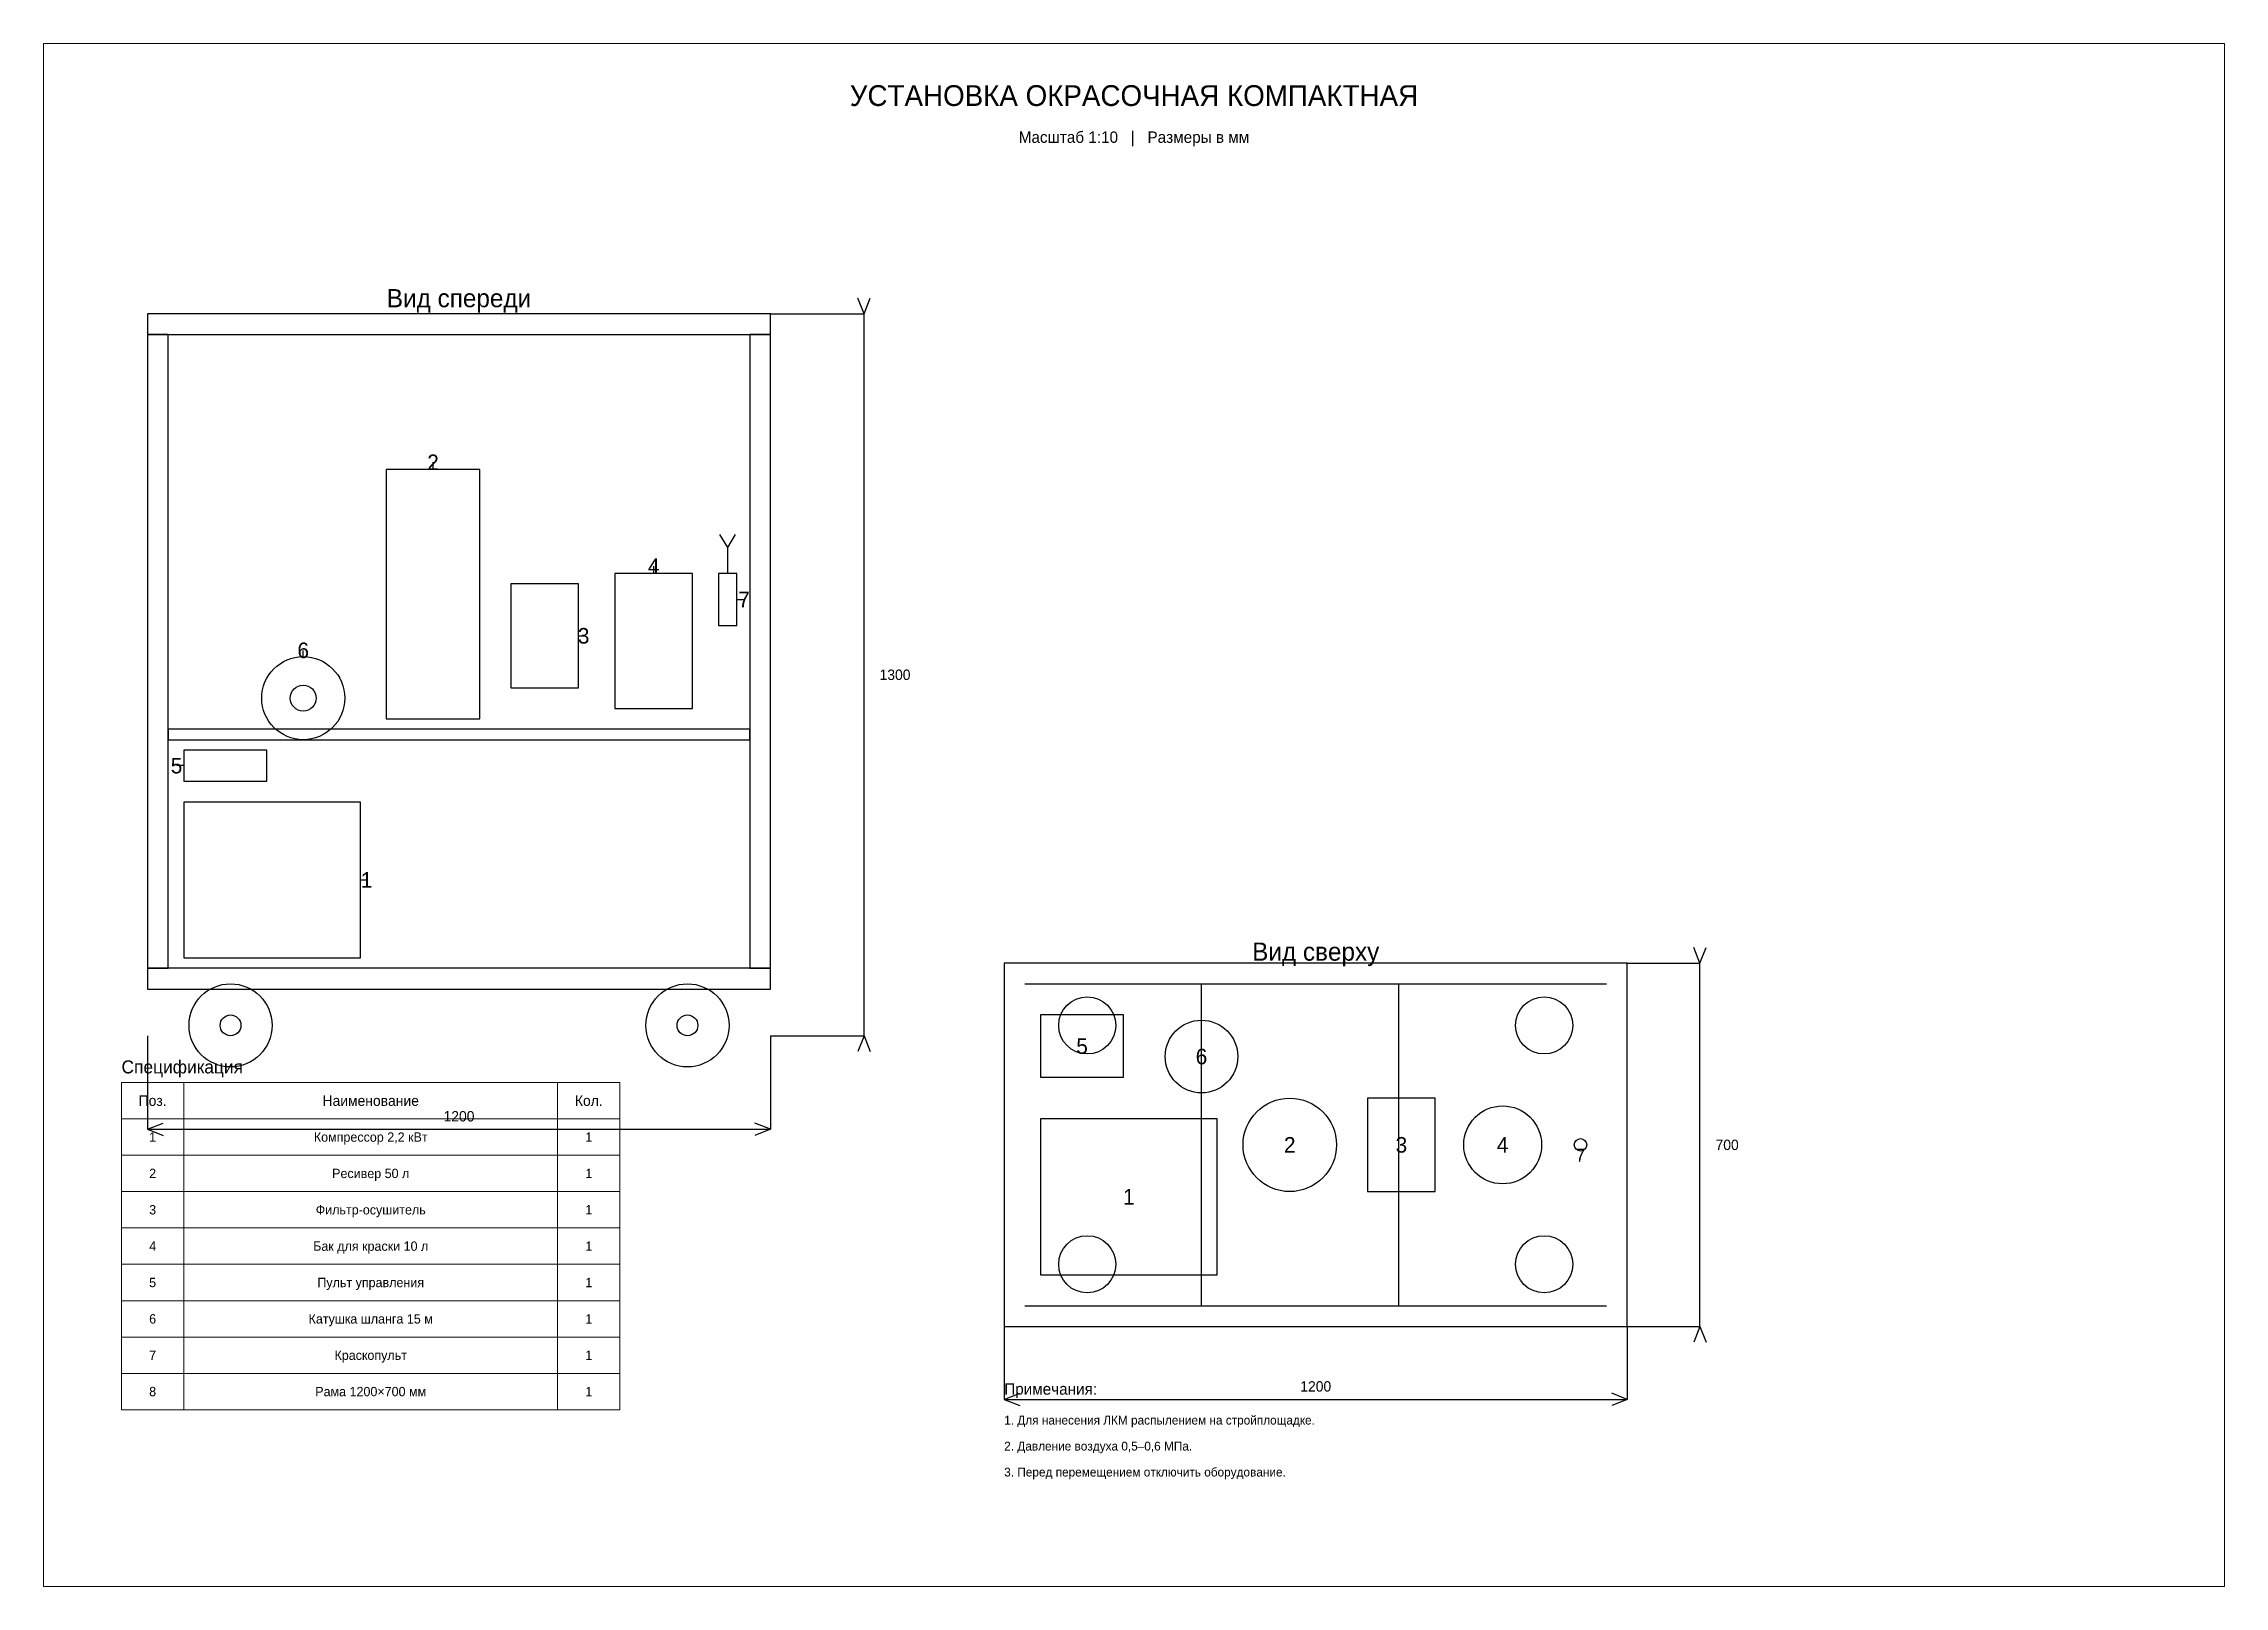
# Model space of a CAD drawing. Header units: millimetres. Extents: x 0 to 420, y 0 to 297.
import ezdxf
from ezdxf.enums import TextEntityAlignment as Align

# ---------------------------------------------------------------- set-up
doc = ezdxf.new("R2010")
doc.units = ezdxf.units.MM

msp = doc.modelspace()

# ---------------------------------------------------------------- linework, layer by layer
at = {"color": 4}
for p, q in [((158, 245), (156.8, 248)), ((158, 245), (159.2, 248)), ((140, 245), (158, 245)), ((158, 106), (158, 245)), ((319, 120), (317.8, 123)), ((319, 120), (320.2, 123)), ((305, 120), (319, 120)), ((319, 50), (319, 120)), ((20, 106), (20, 88)), ((140, 106), (140, 88)), ((140, 106), (158, 106)), ((158, 106), (156.8, 103)), ((158, 106), (159.2, 103)), ((20, 88), (23, 89.2)), ((140, 88), (137, 89.2)), ((20, 88), (140, 88)), ((20, 88), (23, 86.8)), ((140, 88), (137, 86.8)), ((185, 50), (185, 36)), ((305, 50), (305, 36)), ((305, 50), (319, 50)), ((319, 50), (317.8, 47)), ((319, 50), (320.2, 47)), ((185, 36), (188, 37.2)), ((185, 36), (305, 36)), ((185, 36), (188, 34.8)), ((305, 36), (302, 37.2)), ((305, 36), (302, 34.8))]:
    msp.add_line(p, q, dxfattribs=at)
at = {"color": 3}
for p, q in [((75, 215), (75, 216.4)), ((117.5, 195), (117.5, 196.4)), ((133.5, 190), (134.9, 190)), ((103, 183), (104, 183)), ((50, 179), (50, 180.2)), ((27, 158), (25.6, 158)), ((61, 136), (62.2, 136))]:
    msp.add_line(p, q, dxfattribs=at)
at = {"color": 7}
for p, q in [((131.75, 200), (130.25, 202.5)), ((131.75, 200), (133.25, 202.5)), ((131.75, 195), (131.75, 200)), ((189, 116), (301, 116)), ((223, 54), (223, 116)), ((261, 54), (261, 116)), ((189, 54), (301, 54))]:
    msp.add_line(p, q, dxfattribs=at)
at = {"color": 7, "lineweight": 15}
for points in [[(0, 0), (420, 0), (420, 297), (0, 297), (0, 0)], [(15, 90), (27, 90), (27, 97), (15, 97), (15, 90)], [(27, 90), (99, 90), (99, 97), (27, 97), (27, 90)], [(99, 90), (111, 90), (111, 97), (99, 97), (99, 90)], [(15, 83), (27, 83), (27, 90), (15, 90), (15, 83)], [(27, 83), (99, 83), (99, 90), (27, 90), (27, 83)], [(99, 83), (111, 83), (111, 90), (99, 90), (99, 83)], [(15, 76), (27, 76), (27, 83), (15, 83), (15, 76)], [(27, 76), (99, 76), (99, 83), (27, 83), (27, 76)], [(99, 76), (111, 76), (111, 83), (99, 83), (99, 76)], [(15, 69), (27, 69), (27, 76), (15, 76), (15, 69)], [(27, 69), (99, 69), (99, 76), (27, 76), (27, 69)], [(99, 69), (111, 69), (111, 76), (99, 76), (99, 69)], [(15, 62), (27, 62), (27, 69), (15, 69), (15, 62)], [(27, 62), (99, 62), (99, 69), (27, 69), (27, 62)], [(99, 62), (111, 62), (111, 69), (99, 69), (99, 62)], [(15, 55), (27, 55), (27, 62), (15, 62), (15, 55)], [(27, 55), (99, 55), (99, 62), (27, 62), (27, 55)], [(99, 55), (111, 55), (111, 62), (99, 62), (99, 55)], [(15, 48), (27, 48), (27, 55), (15, 55), (15, 48)], [(27, 48), (99, 48), (99, 55), (27, 55), (27, 48)], [(99, 48), (111, 48), (111, 55), (99, 55), (99, 48)], [(15, 41), (27, 41), (27, 48), (15, 48), (15, 41)], [(27, 41), (99, 41), (99, 48), (27, 48), (27, 41)], [(99, 41), (111, 41), (111, 48), (99, 48), (99, 41)], [(15, 34), (27, 34), (27, 41), (15, 41), (15, 34)], [(27, 34), (99, 34), (99, 41), (27, 41), (27, 34)], [(99, 34), (111, 34), (111, 41), (99, 41), (99, 34)]]:
    msp.add_lwpolyline(points, dxfattribs=at)
at = {"color": 7, "lineweight": 25}
for points in [[(20, 241), (140, 241), (140, 245), (20, 245), (20, 241)], [(20, 119), (24, 119), (24, 241), (20, 241), (20, 119)], [(136, 119), (140, 119), (140, 241), (136, 241), (136, 119)], [(66, 167), (84, 167), (84, 215), (66, 215), (66, 167)], [(110, 169), (125, 169), (125, 195), (110, 195), (110, 169)], [(130, 185), (133.5, 185), (133.5, 195), (130, 195), (130, 185)], [(90, 173), (103, 173), (103, 193), (90, 193), (90, 173)], [(24, 163), (136, 163), (136, 165), (24, 165), (24, 163)], [(27, 155), (43, 155), (43, 161), (27, 161), (27, 155)], [(27, 121), (61, 121), (61, 151), (27, 151), (27, 121)], [(20, 115), (140, 115), (140, 119), (20, 119), (20, 115)], [(185, 50), (305, 50), (305, 120), (185, 120), (185, 50)], [(192, 98), (208, 98), (208, 110), (192, 110), (192, 98)], [(255, 76), (268, 76), (268, 94), (255, 94), (255, 76)], [(192, 60), (226, 60), (226, 90), (192, 90), (192, 60)]]:
    msp.add_lwpolyline(points, dxfattribs=at)
at = {"color": 7}
for centre, radius in [((50, 171), 8), ((50, 171), 2.5), ((36, 108), 8), ((124, 108), 8), ((201, 108), 5.5), ((289, 108), 5.5), ((36, 108), 2), ((124, 108), 2), ((223, 102), 7), ((240, 85), 9), ((281, 85), 7.5), ((296, 85), 1.2), ((201, 62), 5.5), ((289, 62), 5.5)]:
    msp.add_circle(centre, radius, dxfattribs=at)

# ---------------------------------------------------------------- texts
for s, height, p in [('УСТАНОВКА ОКРАСОЧНАЯ КОМПАКТНАЯ', 4, (210, 287)), ('Масштаб 1:10   |   Размеры в мм', 2.2, (210, 279)), ('Вид спереди', 3.5, (80, 248)), ('2', 3, (75, 216.4)), ('4', 3, (117.5, 196.4)), ('7', 3, (134.9, 190)), ('6', 3, (50, 180.2)), ('3', 3, (104, 183)), ('5', 3, (25.6, 158)), ('1', 3, (62.2, 136)), ('Вид сверху', 3.5, (245, 122.2)), ('5', 3, (200, 104)), ('6', 3, (223, 102)), ('Поз.', 2, (21, 93.5)), ('Наименование', 2, (63, 93.5)), ('Кол.', 2, (105, 93.5)), ('1200', 2, (80, 90.5)), ('1', 1.8, (21, 86.5)), ('Компрессор 2,2 кВт', 1.8, (63, 86.5)), ('1', 1.8, (105, 86.5)), ('2', 3, (240, 85)), ('3', 3, (261.5, 85)), ('4', 3, (281, 85)), ('7', 2.5, (296, 83)), ('2', 1.8, (21, 79.5)), ('Ресивер 50 л', 1.8, (63, 79.5)), ('1', 1.8, (105, 79.5)), ('1', 3, (209, 75)), ('3', 1.8, (21, 72.5)), ('Фильтр-осушитель', 1.8, (63, 72.5)), ('1', 1.8, (105, 72.5)), ('4', 1.8, (21, 65.5)), ('Бак для краски 10 л', 1.8, (63, 65.5)), ('1', 1.8, (105, 65.5)), ('5', 1.8, (21, 58.5)), ('Пульт управления', 1.8, (63, 58.5)), ('1', 1.8, (105, 58.5)), ('6', 1.8, (21, 51.5)), ('Катушка шланга 15 м', 1.8, (63, 51.5)), ('1', 1.8, (105, 51.5)), ('7', 1.8, (21, 44.5)), ('Краскопульт', 1.8, (63, 44.5)), ('1', 1.8, (105, 44.5)), ('8', 1.8, (21, 37.5)), ('Рама 1200×700 мм', 1.8, (63, 37.5)), ('1', 1.8, (105, 37.5)), ('1200', 2, (245, 38.5))]:
    msp.add_text(s, height=height).set_placement(p, align=Align.MIDDLE_CENTER)
for s, height, p in [('1300', 2, (161, 175.5)), ('Спецификация', 2.5, (15, 100)), ('700', 2, (322, 85)), ('Примечания:', 2.2, (185, 38)), ('1. Для нанесения ЛКМ распылением на стройплощадке.', 1.7, (185, 32)), ('2. Давление воздуха 0,5–0,6 МПа.', 1.7, (185, 27)), ('3. Перед перемещением отключить оборудование.', 1.7, (185, 22))]:
    msp.add_text(s, height=height).set_placement(p, align=Align.MIDDLE_LEFT)

doc.saveas('drawing.dxf')
